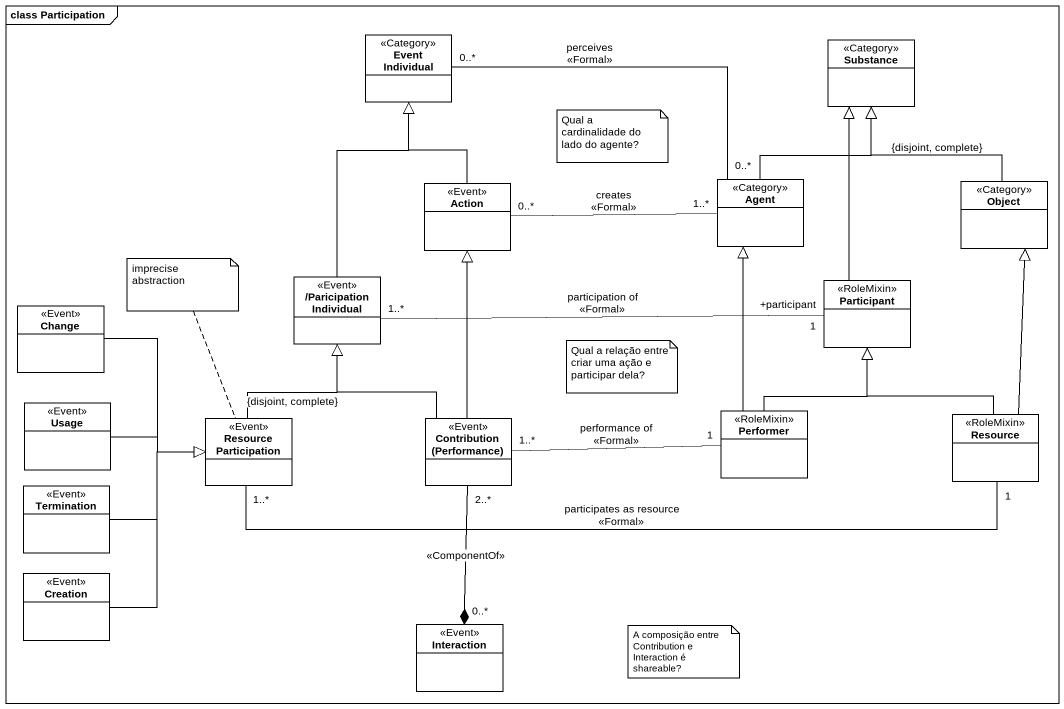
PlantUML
@startuml
mainframe class Participation
hide circle
hide empty members
class "Event Individual" as Event_Individual <<Category>>
class Substance <<Category>>
class "Action" as Action_ <<Event>>
class "Agent" as Agent_ <<Category>>
class "Object" as Object_ <<Category>>
class "/Paricipation Individual" as Paricipation_Individual <<Event>>
class "Participant" as Participant_ <<RoleMixin>>
class Change <<Event>>
class Usage <<Event>>
class Performer <<RoleMixin>>
class "Resource Participation" as Resource_Participation <<Event>>
class "Contribution (Performance)" as Contribution_Performance <<Event>>
class Resource <<RoleMixin>>
class Termination <<Event>>
class Creation <<Event>>
class Interaction <<Event>>
Action_ -up-|> Event_Individual
Agent_ "0..*" -left- "0..*" Event_Individual : perceives\n<<Formal>>
Agent_ -up-|> Substance
Agent_ "1..*" -left- "0..*" Action_ : creates\n<<Formal>>
Object_ -up-|> Substance : {disjoint, complete}
Paricipation_Individual -up-|> Event_Individual
Paricipation_Individual "1..*" -right- "+participant\n1" Participant_ : participation of\n<<Formal>>
Participant_ -up-|> Substance
Change --|> Resource_Participation
Usage -right-|> Resource_Participation
Performer -up-|> Agent_
Performer -up-|> Participant_
Resource_Participation -up-|> Paricipation_Individual : {disjoint, complete}
Resource_Participation "1..*" -right- "1" Resource : participates as resource\n<<Formal>>
Contribution_Performance -up-|> Action_
Contribution_Performance -up-|> Paricipation_Individual
Contribution_Performance "1..*" -right- "1" Performer : performance of\n<<Formal>>
Resource -up-|> Object_
Resource -up-|> Participant_
Termination -right-|> Resource_Participation
Creation -up-|> Resource_Participation
Interaction "0..*" *-up- "2..*" Contribution_Performance : <<ComponentOf>>
note as N1
  Qual a cardinalidade do lado do agente?
end note
note top of Resource_Participation : imprecise abstraction
note as N3
  Qual a relação entre criar uma ação e participar dela?
end note
note as N4
  A composição entre Contribution e Interaction é shareable?
end note
@enduml
